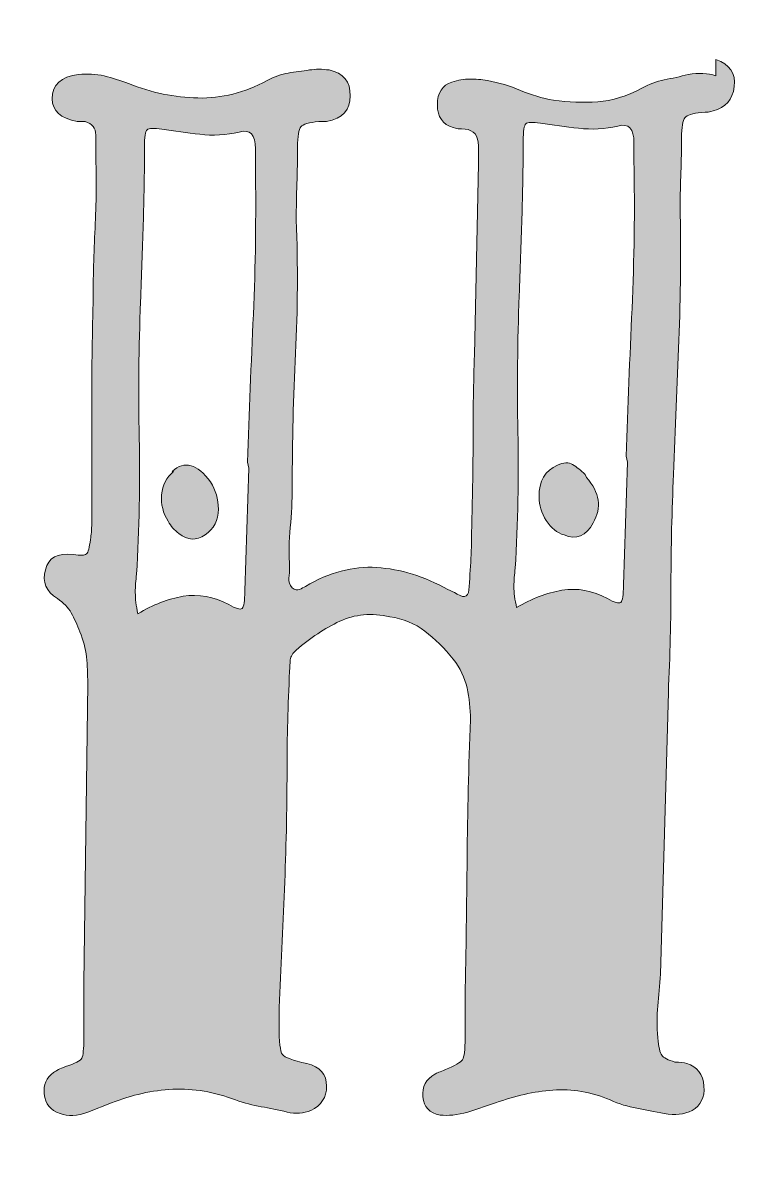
# Model space of a CAD drawing. Header units: inches. Extents: x 72 to 1013, y -1001 to -81.
# Drawn here: x 502.8 to 591.2, y -817.9 to -677.4 of the extents above; entities that cross this region are included whole.
import ezdxf

# ---------------------------------------------------------------- set-up
doc = ezdxf.new("R2010")
doc.units = ezdxf.units.IN
doc.header["$MEASUREMENT"] = 0
doc.layers.add('Layer 1', color=7, linetype='Continuous')

# ---------------------------------------------------------------- blocks, each defined once
blk = doc.blocks.new('block 2')
at = {"layer": 'Layer 1', "true_color": 0x71020c}
h = blk.add_hatch(color=16, dxfattribs=at)
h.dxf.hatch_style = 2
edge = h.paths.add_edge_path()
edge.add_spline(control_points=[(939.59, -514.71), (919.39, -526.72), (894.81, -543.65), (868.6, -563.85), (877.34, -525.63), (883.89, -492.86), (887.71, -473.21), (890.44, -460.65), (892.63, -448.09), (896.45, -435.53), (904.09, -398.94), (841.84, -398.94), (835.84, -439.9), (835.84, -443.17), (835.29, -447), (834.2, -451.36), (833.11, -460.1), (829.28, -483.58), (823.82, -514.71), (823.82, -515.25), (822.73, -516.35), (822.73, -516.89), (822.73, -516.89), (818.91, -527.27), (818.91, -527.27), (811.81, -545.29), (780.68, -633.2), (756.65, -630.47), (727.71, -627.74), (777.95, -484.13), (791.6, -438.26), (801.98, -402.22), (744.64, -397.3), (735.9, -438.26), (731.84, -456.9), (724.67, -487.09), (719.34, -518.89), (719.34, -518.89), (716.25, -527.27), (716.25, -527.27), (709.16, -545.29), (678.03, -633.2), (654, -630.47), (629.98, -628.29), (671.48, -490.13), (680.76, -450.82), (680.76, -450.82), (687.86, -441.53), (687.86, -441.53), (698.23, -428.43), (708.07, -414.23), (709.7, -412.59), (739.73, -375.46), (765.4, -331.23), (781.78, -293.55), (810.18, -229.11), (799.8, -197.99), (775.78, -196.35), (710.8, -193.62), (658.37, -324.13), (630.52, -443.17), (626.59, -460.85), (620.45, -489.04), (615.99, -518.98), (607.77, -530.8), (594.31, -540.99), (580.29, -546.92), (572.1, -550.2), (564.45, -551.84), (557.35, -552.39), (565.54, -529.45), (576.47, -487.95), (567.73, -466.11), (563.36, -457.37), (557.35, -453), (550.8, -453), (549.71, -453), (549.16, -453.55), (548.07, -453.55), (537.7, -454.64), (528.96, -461.19), (523.5, -471.02), (517.49, -479.21), (514.21, -490.68), (512.58, -502.15), (512.03, -503.79), (512.58, -505.97), (512.03, -507.61), (510.94, -530), (515.85, -544.74), (525.14, -554.02), (529.5, -557.85), (534.97, -561.12), (540.43, -562.76), (527.87, -594.98), (510.39, -621.19), (494.01, -624.47), (456.33, -632.11), (469.98, -513.62), (498.92, -460.65), (507.66, -445.36), (519.13, -434.98), (531.14, -435.53), (534.97, -436.07), (540.43, -438.26), (544.79, -442.63), (550.8, -448.63), (561.72, -436.62), (554.63, -430.61), (533.33, -413.14), (491.28, -425.15), (468.35, -444.81), (447.87, -462.48), (433.74, -488.45), (426.27, -515.8), (426.09, -516.15), (425.91, -516.5), (425.76, -516.89), (425.76, -516.89), (421.93, -527.27), (421.93, -527.27), (414.83, -545.29), (383.71, -633.2), (359.68, -630.47), (314.36, -626.11), (433.95, -428.98), (354.22, -422.97), (320.91, -420.24), (294.7, -453), (279.95, -480.3), (270.67, -497.23), (261.93, -516.35), (254.84, -536), (260.84, -509.25), (267.4, -480.3), (275.04, -450.82), (275.04, -450.82), (282.14, -441.53), (282.14, -441.53), (291.97, -428.43), (302.35, -414.23), (303.98, -412.59), (333.47, -375.46), (359.68, -331.23), (376.06, -293.55), (403.91, -229.11), (393.54, -197.99), (370.06, -196.35), (263.57, -191.43), (192.04, -541.46), (204.05, -617.92), (210.6, -662.15), (225.35, -662.15), (241.18, -613), (252.11, -576.96), (269.58, -519.62), (291.97, -479.76), (296.88, -471.57), (314.9, -444.81), (324.73, -447), (350.4, -451.91), (273.95, -649.59), (349.85, -649.59), (378.69, -649.59), (402.44, -604.79), (420.03, -562.28), (420.31, -608.78), (441.31, -647.66), (484.73, -642.49), (509.85, -639.76), (536.06, -605.35), (552.44, -564.4), (562.27, -564.4), (573.19, -562.21), (583.02, -557.85), (594.09, -553.2), (604.67, -546.43), (613.43, -538.18), (606.87, -594.08), (608.91, -649.59), (644.17, -649.59), (672.58, -649.59), (696.04, -606.15), (713.55, -564.23), (709.94, -610.33), (715.62, -649.59), (746.83, -649.59), (774.13, -649.59), (797.61, -608.63), (814.54, -568.22), (811.81, -583.51), (808.53, -599.9), (805.26, -616.27), (794.34, -626.11), (783.41, -636.48), (772.49, -647.4), (728.81, -690.54), (692.22, -736.96), (676.93, -778.46), (675.84, -780.1), (675.29, -781.73), (674.75, -783.37), (664.92, -810.68), (663.28, -832.52), (666.55, -848.36), (670.92, -868.56), (683.48, -880.57), (704.78, -879.48), (737, -877.3), (765.39, -844.53), (790.51, -797.57), (822.18, -736.41), (847.3, -651.22), (864.78, -580.78), (894.26, -557.3), (922.66, -537.64), (945.05, -523.99), (951.6, -520.17), (948.32, -509.79), (939.59, -514.71)], knot_values=[0, 0, 0, 0, 1, 1, 1, 2, 2, 2, 3, 3, 3, 4, 4, 4, 5, 5, 5, 6, 6, 6, 7, 7, 7, 8, 8, 8, 9, 9, 9, 10, 10, 10, 11, 11, 11, 12, 12, 12, 13, 13, 13, 14, 14, 14, 15, 15, 15, 16, 16, 16, 17, 17, 17, 18, 18, 18, 19, 19, 19, 20, 20, 20, 21, 21, 21, 22, 22, 22, 23, 23, 23, 24, 24, 24, 25, 25, 25, 26, 26, 26, 27, 27, 27, 28, 28, 28, 29, 29, 29, 30, 30, 30, 31, 31, 31, 32, 32, 32, 33, 33, 33, 34, 34, 34, 35, 35, 35, 36, 36, 36, 37, 37, 37, 38, 38, 38, 39, 39, 39, 40, 40, 40, 41, 41, 41, 42, 42, 42, 43, 43, 43, 44, 44, 44, 45, 45, 45, 46, 46, 46, 47, 47, 47, 48, 48, 48, 49, 49, 49, 50, 50, 50, 51, 51, 51, 52, 52, 52, 53, 53, 53, 54, 54, 54, 55, 55, 55, 56, 56, 56, 57, 57, 57, 58, 58, 58, 59, 59, 59, 60, 60, 60, 61, 61, 61, 62, 62, 62, 63, 63, 63, 64, 64, 64, 65, 65, 65, 66, 66, 66, 67, 67, 67, 68, 68, 68, 69, 69, 69, 70, 70, 70, 71, 71, 71, 72, 72, 72, 73, 73, 73, 73], degree=3, periodic=1)
edge = h.paths.add_edge_path()
edge.add_spline(control_points=[(691.14, -410.41), (691.14, -410.41), (694.41, -397.3), (694.41, -397.3), (699.87, -373.82), (738.1, -206.18), (776.87, -214.92), (788.34, -217.65), (792.16, -242.22), (770.86, -290.82), (754.48, -327.41), (729.91, -370), (700.96, -406.04), (700.96, -406.04), (687.31, -423.51), (687.31, -423.51), (688.4, -419.14), (689.5, -414.78), (691.14, -410.41)], knot_values=[0, 0, 0, 0, 1, 1, 1, 2, 2, 2, 3, 3, 3, 4, 4, 4, 5, 5, 5, 6, 6, 6, 6], degree=3, periodic=1)
edge = h.paths.add_edge_path()
edge.add_spline(control_points=[(284.87, -410.41), (284.87, -410.41), (288.15, -397.3), (288.15, -397.3), (294.15, -373.82), (332.38, -206.18), (370.6, -214.92), (382.62, -217.65), (386.44, -242.22), (365.14, -290.82), (348.76, -327.41), (323.64, -370), (294.7, -406.04), (293.61, -407.68), (288.15, -414.78), (281.59, -423.51), (282.68, -419.14), (283.78, -414.78), (284.87, -410.41)], knot_values=[0, 0, 0, 0, 1, 1, 1, 2, 2, 2, 3, 3, 3, 4, 4, 4, 5, 5, 5, 6, 6, 6, 6], degree=3, periodic=1)
edge = h.paths.add_edge_path()
edge.add_spline(control_points=[(544.79, -550.75), (541.52, -549.66), (537.15, -547.47), (534.42, -544.74), (527.32, -537.64), (522.95, -525.63), (524.59, -506.52), (524.59, -504.88), (524.59, -503.24), (524.59, -501.6), (526.23, -491.77), (528.96, -482.49), (533.33, -475.94), (536.6, -469.93), (542.06, -466.11), (547.52, -465.56), (547.52, -465.56), (548.62, -465.02), (548.62, -465.02), (551.35, -465.56), (553.53, -467.2), (556.26, -472.11), (563.36, -490.13), (551.35, -532.18), (544.79, -550.75)], knot_values=[0, 0, 0, 0, 1, 1, 1, 2, 2, 2, 3, 3, 3, 4, 4, 4, 5, 5, 5, 6, 6, 6, 7, 7, 7, 8, 8, 8, 8], degree=3, periodic=1)
edge = h.paths.add_edge_path()
edge.add_spline(control_points=[(758.29, -791.56), (718.43, -894.77), (655.09, -874.02), (686.76, -785.01), (686.76, -783.92), (687.85, -782.28), (687.85, -780.64), (702.05, -741.33), (738.09, -696.55), (780.68, -655.05), (787.24, -647.95), (794.34, -641.4), (801.43, -634.84), (789.42, -690), (775.22, -747.88), (758.29, -791.56)], knot_values=[0, 0, 0, 0, 1, 1, 1, 2, 2, 2, 3, 3, 3, 4, 4, 4, 5, 5, 5, 5], degree=3, periodic=1)
h = blk.add_hatch(color=16, dxfattribs=at)
h.dxf.hatch_style = 2
edge = h.paths.add_edge_path()
edge.add_spline(control_points=[(510.21, -801.1), (510.21, -802.46), (510.13, -803.29), (509.97, -803.59), (509.81, -803.9), (509.14, -804.24), (507.96, -804.61), (507.31, -804.86), (506.83, -805.1), (506.51, -805.35), (505.65, -805.96), (505.28, -806.82), (505.38, -807.93), (505.49, -809.16), (506.13, -809.96), (507.31, -810.33), (508.28, -810.7), (509.41, -810.64), (510.69, -810.15), (510.69, -810.15), (513.59, -809.04), (513.59, -809.04), (516.05, -808.05), (518.55, -807.5), (521.07, -807.38), (523.59, -807.26), (526.14, -807.69), (528.71, -808.67), (529.79, -809.04), (530.83, -809.32), (531.85, -809.5), (532.87, -809.68), (533.91, -809.9), (534.99, -810.15), (536.06, -810.39), (537.02, -810.33), (537.89, -809.96), (539.17, -809.35), (539.82, -808.36), (539.82, -807.01), (539.82, -805.53), (539.01, -804.61), (537.4, -804.24), (535.68, -803.87), (534.69, -803.5), (534.43, -803.13), (534.16, -802.76), (534.02, -801.6), (534.02, -799.63), (534.02, -799.63), (534.02, -797.41), (534.02, -797.41), (534.24, -792.61), (534.45, -787.81), (534.67, -783.01), (534.88, -778.21), (534.99, -773.42), (534.99, -768.62), (534.99, -766.53), (535.01, -764.49), (535.07, -762.52), (535.12, -760.56), (535.2, -758.53), (535.31, -756.43), (535.31, -755.94), (535.34, -755.48), (535.39, -755.05), (535.44, -754.62), (535.68, -754.22), (536.12, -753.85), (537.83, -752.37), (539.6, -751.2), (541.42, -750.34), (543.25, -749.48), (545.29, -749.3), (547.54, -749.79), (549.15, -750.04), (550.57, -750.62), (551.8, -751.54), (553.03, -752.47), (554.19, -753.61), (555.26, -754.96), (556.12, -756.07), (556.68, -757.24), (556.95, -758.46), (557.22, -759.7), (557.35, -760.99), (557.35, -762.34), (557.14, -768), (557, -773.63), (556.95, -779.23), (556.9, -784.83), (556.81, -790.46), (556.71, -796.12), (556.71, -796.12), (556.71, -801.1), (556.71, -801.1), (556.71, -802.58), (556.6, -803.47), (556.39, -803.78), (556.17, -804.09), (555.48, -804.49), (554.3, -804.98), (553.65, -805.23), (553.22, -805.41), (553.01, -805.53), (551.93, -806.15), (551.45, -807.07), (551.56, -808.3), (551.67, -809.53), (552.37, -810.27), (553.65, -810.51), (554.62, -810.64), (555.75, -810.51), (557.03, -810.15), (557.03, -810.15), (560.41, -809.04), (560.41, -809.04), (562.77, -808.18), (565.1, -807.65), (567.41, -807.47), (569.72, -807.28), (572.05, -807.69), (574.41, -808.67), (575.48, -809.16), (576.55, -809.5), (577.63, -809.68), (578.7, -809.87), (579.82, -810.08), (581, -810.33), (582.29, -810.58), (583.42, -810.46), (584.38, -809.96), (585.45, -809.35), (585.94, -808.36), (585.83, -807.01), (585.72, -805.53), (585.03, -804.61), (583.74, -804.24), (583.42, -804.12), (582.93, -804.06), (582.29, -804.06), (581.43, -803.81), (580.9, -803.53), (580.68, -803.23), (580.47, -802.92), (580.31, -802.21), (580.2, -801.1), (580.09, -799.75), (580.09, -798.46), (580.2, -797.22), (580.31, -796), (580.41, -794.7), (580.52, -793.35), (580.52, -793.35), (581.49, -759.02), (581.49, -759.02), (581.7, -754.59), (581.81, -750.16), (581.81, -745.73), (581.81, -741.3), (581.92, -736.87), (582.13, -732.44), (582.34, -726.9), (582.56, -721.46), (582.77, -716.1), (582.99, -710.75), (583.04, -705.31), (582.93, -699.77), (582.93, -698.42), (582.96, -697.03), (583.02, -695.62), (583.07, -694.2), (583.1, -692.82), (583.1, -691.46), (583.1, -690.11), (583.23, -689.28), (583.5, -688.97), (583.76, -688.66), (584.44, -688.45), (585.51, -688.32), (586.15, -688.32), (586.64, -688.27), (586.96, -688.14), (588.46, -687.77), (589.32, -686.79), (589.53, -685.19), (589.75, -683.59), (588.99, -682.48), (587.28, -681.87), (587.28, -681.87), (587.28, -683.89), (587.28, -683.89), (586.31, -683.53), (585.19, -683.47), (583.9, -683.71), (582.93, -683.96), (581.97, -684.17), (581, -684.36), (580.04, -684.54), (579.13, -684.88), (578.27, -685.37), (576.44, -686.36), (574.65, -686.91), (572.88, -687.03), (571.11, -687.16), (569.31, -687.1), (567.49, -686.85), (566.09, -686.6), (564.75, -686.2), (563.47, -685.65), (562.18, -685.1), (560.84, -684.7), (559.45, -684.45), (558.69, -684.33), (557.97, -684.26), (557.27, -684.26), (556.57, -684.26), (555.85, -684.39), (555.1, -684.63), (553.92, -685), (553.33, -685.93), (553.33, -687.4), (553.33, -688.88), (553.97, -689.8), (555.26, -690.17), (555.58, -690.29), (556.07, -690.36), (556.71, -690.36), (557.78, -690.48), (558.32, -691.16), (558.32, -692.39), (558.32, -692.39), (558.32, -694.6), (558.32, -694.6), (558.32, -694.6), (557.84, -717.86), (557.84, -717.86), (557.73, -721.3), (557.68, -724.72), (557.68, -728.1), (557.68, -731.49), (557.62, -734.9), (557.51, -738.35), (557.51, -739.7), (557.49, -740.99), (557.43, -742.22), (557.38, -743.45), (557.3, -744.75), (557.19, -746.1), (557.19, -747.33), (556.71, -747.64), (555.75, -747.02), (555.31, -746.78), (554.94, -746.59), (554.62, -746.47), (551.72, -744.87), (548.82, -743.97), (545.93, -743.79), (543.03, -743.61), (540.14, -744.37), (537.24, -746.1), (537.02, -746.22), (536.78, -746.34), (536.52, -746.47), (536.25, -746.59), (535.95, -746.53), (535.63, -746.28), (535.31, -745.91), (535.18, -745.51), (535.23, -745.08), (535.28, -744.65), (535.31, -744.25), (535.31, -743.88), (535.2, -742.16), (535.23, -740.5), (535.39, -738.9), (535.55, -737.3), (535.63, -735.64), (535.63, -733.92), (535.63, -728.38), (535.77, -722.97), (536.03, -717.67), (536.3, -712.38), (536.33, -706.97), (536.12, -701.43), (536.12, -699.95), (536.14, -698.48), (536.19, -697), (536.25, -695.52), (536.28, -694.05), (536.28, -692.57), (536.28, -691.22), (536.41, -690.39), (536.68, -690.08), (536.95, -689.77), (537.67, -689.56), (538.85, -689.43), (538.85, -689.43), (539.82, -689.43), (539.82, -689.43), (541.75, -689.06), (542.71, -688.02), (542.71, -686.3), (542.71, -684.57), (541.85, -683.53), (540.14, -683.16), (539.28, -683.04), (538.47, -683.04), (537.73, -683.16), (536.86, -683.28), (536.01, -683.4), (535.15, -683.53), (534.29, -683.65), (533.43, -683.96), (532.57, -684.45), (529.79, -685.93), (526.97, -686.64), (524.13, -686.57), (521.28, -686.51), (518.47, -685.93), (515.68, -684.82), (514.72, -684.45), (513.72, -684.14), (512.71, -683.89), (511.68, -683.65), (510.64, -683.59), (509.57, -683.71), (507.42, -683.96), (506.35, -684.94), (506.35, -686.66), (506.35, -688.14), (507.37, -689.06), (509.41, -689.43), (509.41, -689.43), (510.37, -689.43), (510.37, -689.43), (511.23, -689.68), (511.66, -690.24), (511.66, -691.09), (511.66, -691.09), (511.66, -693.31), (511.66, -693.31), (511.76, -696.39), (511.74, -699.43), (511.58, -702.45), (511.42, -705.46), (511.34, -708.51), (511.34, -711.58), (511.23, -715.89), (511.17, -720.13), (511.17, -724.32), (511.17, -728.5), (511.17, -732.75), (511.17, -737.05), (511.17, -737.67), (511.17, -738.23), (511.17, -738.71), (511.17, -739.21), (511.12, -739.76), (511.01, -740.38), (510.91, -741.36), (510.75, -741.95), (510.53, -742.13), (510.32, -742.31), (509.78, -742.35), (508.92, -742.22), (506.99, -741.98), (505.87, -742.59), (505.54, -744.07), (505.12, -745.54), (505.6, -746.72), (506.99, -747.57), (507.74, -748.07), (508.3, -748.65), (508.68, -749.33), (509.06, -750.01), (509.41, -750.77), (509.73, -751.64), (510.16, -752.62), (510.42, -753.64), (510.53, -754.68), (510.64, -755.73), (510.69, -756.8), (510.69, -757.91), (510.69, -757.91), (510.21, -794.46), (510.21, -794.46), (510.21, -794.46), (510.21, -801.1), (510.21, -801.1)], knot_values=[0, 0, 0, 0, 1, 1, 1, 2, 2, 2, 3, 3, 3, 4, 4, 4, 5, 5, 5, 6, 6, 6, 7, 7, 7, 8, 8, 8, 9, 9, 9, 10, 10, 10, 11, 11, 11, 12, 12, 12, 13, 13, 13, 14, 14, 14, 15, 15, 15, 16, 16, 16, 17, 17, 17, 18, 18, 18, 19, 19, 19, 20, 20, 20, 21, 21, 21, 22, 22, 22, 23, 23, 23, 24, 24, 24, 25, 25, 25, 26, 26, 26, 27, 27, 27, 28, 28, 28, 29, 29, 29, 30, 30, 30, 31, 31, 31, 32, 32, 32, 33, 33, 33, 34, 34, 34, 35, 35, 35, 36, 36, 36, 37, 37, 37, 38, 38, 38, 39, 39, 39, 40, 40, 40, 41, 41, 41, 42, 42, 42, 43, 43, 43, 44, 44, 44, 45, 45, 45, 46, 46, 46, 47, 47, 47, 48, 48, 48, 49, 49, 49, 50, 50, 50, 51, 51, 51, 52, 52, 52, 53, 53, 53, 54, 54, 54, 55, 55, 55, 56, 56, 56, 57, 57, 57, 58, 58, 58, 59, 59, 59, 60, 60, 60, 61, 61, 61, 62, 62, 62, 63, 63, 63, 64, 64, 64, 65, 65, 65, 66, 66, 66, 67, 67, 67, 68, 68, 68, 69, 69, 69, 70, 70, 70, 71, 71, 71, 72, 72, 72, 73, 73, 73, 74, 74, 74, 75, 75, 75, 76, 76, 76, 77, 77, 77, 78, 78, 78, 79, 79, 79, 80, 80, 80, 81, 81, 81, 82, 82, 82, 83, 83, 83, 84, 84, 84, 85, 85, 85, 86, 86, 86, 87, 87, 87, 88, 88, 88, 89, 89, 89, 90, 90, 90, 91, 91, 91, 92, 92, 92, 93, 93, 93, 94, 94, 94, 95, 95, 95, 96, 96, 96, 97, 97, 97, 98, 98, 98, 99, 99, 99, 100, 100, 100, 101, 101, 101, 102, 102, 102, 103, 103, 103, 104, 104, 104, 105, 105, 105, 106, 106, 106, 107, 107, 107, 108, 108, 108, 109, 109, 109, 110, 110, 110, 111, 111, 111, 112, 112, 112, 113, 113, 113, 114, 114, 114, 115, 115, 115, 116, 116, 116, 117, 117, 117, 118, 118, 118, 119, 119, 119, 120, 120, 120, 121, 121, 121, 122, 122, 122, 123, 123, 123, 124, 124, 124, 125, 125, 125, 126, 126, 126, 127, 127, 127, 128, 128, 128, 129, 129, 129, 130, 130, 130, 130], degree=3, periodic=1)
edge = h.paths.add_edge_path()
edge.add_spline(control_points=[(562.82, -743.88), (563.14, -738.35), (563.25, -732.81), (563.14, -727.27), (563.04, -721.73), (563.09, -716.2), (563.31, -710.66), (563.41, -707.46), (563.52, -704.32), (563.63, -701.24), (563.73, -698.17), (563.79, -695.03), (563.79, -691.83), (563.79, -690.6), (563.9, -689.89), (564.11, -689.71), (564.33, -689.53), (564.93, -689.5), (565.9, -689.62), (567.42, -689.87), (568.97, -690.08), (570.55, -690.26), (572.12, -690.45), (573.72, -690.36), (575.35, -689.99), (576.65, -689.62), (577.3, -690.29), (577.3, -692.02), (577.3, -692.02), (577.3, -694.23), (577.3, -694.23), (577.41, -700.26), (577.33, -706.26), (577.06, -712.23), (576.79, -718.2), (576.55, -724.2), (576.34, -730.22), (576.34, -730.22), (576.5, -730.96), (576.5, -730.96), (576.5, -730.96), (576.02, -745.91), (576.02, -745.91), (576.02, -747.14), (575.91, -747.85), (575.69, -748.04), (575.47, -748.22), (574.93, -748.07), (574.06, -747.57), (572.21, -746.59), (570.37, -746.25), (568.52, -746.56), (566.68, -746.87), (564.83, -747.57), (562.99, -748.68), (562.77, -747.7), (562.66, -746.84), (562.66, -746.1), (562.66, -745.36), (562.72, -744.62), (562.82, -743.88)], knot_values=[0, 0, 0, 0, 1, 1, 1, 2, 2, 2, 3, 3, 3, 4, 4, 4, 5, 5, 5, 6, 6, 6, 7, 7, 7, 8, 8, 8, 9, 9, 9, 10, 10, 10, 11, 11, 11, 12, 12, 12, 13, 13, 13, 14, 14, 14, 15, 15, 15, 16, 16, 16, 17, 17, 17, 18, 18, 18, 19, 19, 19, 20, 20, 20, 20], degree=3, periodic=1)
edge = h.paths.add_edge_path()
edge.add_spline(control_points=[(516.65, -744.62), (516.97, -739.08), (517.07, -733.55), (516.97, -728.01), (516.86, -722.47), (516.91, -716.93), (517.13, -711.4), (517.23, -708.2), (517.34, -705.06), (517.45, -701.99), (517.56, -698.91), (517.61, -695.77), (517.61, -692.57), (517.61, -691.34), (517.72, -690.63), (517.93, -690.45), (518.15, -690.26), (518.75, -690.24), (519.73, -690.36), (521.25, -690.6), (522.79, -690.82), (524.37, -691), (525.94, -691.19), (527.55, -691.09), (529.17, -690.72), (530.48, -690.36), (531.13, -691.03), (531.13, -692.75), (531.13, -692.75), (531.13, -694.97), (531.13, -694.97), (531.23, -701), (531.15, -707), (530.89, -712.97), (530.62, -718.94), (530.37, -724.94), (530.16, -730.96), (530.16, -730.96), (530.32, -731.7), (530.32, -731.7), (530.32, -731.7), (529.84, -746.65), (529.84, -746.65), (529.84, -747.88), (529.73, -748.59), (529.51, -748.77), (529.3, -748.96), (528.75, -748.8), (527.89, -748.31), (526.04, -747.33), (524.19, -746.99), (522.34, -747.3), (520.5, -747.61), (518.66, -748.31), (516.81, -749.42), (516.59, -748.44), (516.49, -747.57), (516.49, -746.84), (516.49, -746.1), (516.54, -745.36), (516.65, -744.62)], knot_values=[0, 0, 0, 0, 1, 1, 1, 2, 2, 2, 3, 3, 3, 4, 4, 4, 5, 5, 5, 6, 6, 6, 7, 7, 7, 8, 8, 8, 9, 9, 9, 10, 10, 10, 11, 11, 11, 12, 12, 12, 13, 13, 13, 14, 14, 14, 15, 15, 15, 16, 16, 16, 17, 17, 17, 18, 18, 18, 19, 19, 19, 20, 20, 20, 20], degree=3, periodic=1)
h = blk.add_hatch(color=16, dxfattribs=at)
h.dxf.hatch_style = 2
edge = h.paths.add_edge_path()
edge.add_spline(control_points=[(521.8, -739.64), (522.87, -740.5), (523.94, -740.56), (525.01, -739.82), (526.08, -739.08), (526.62, -738.04), (526.62, -736.68), (526.62, -735.46), (526.3, -734.35), (525.66, -733.36), (524.05, -731.15), (522.49, -730.72), (520.99, -732.07), (520.99, -732.07), (521.15, -732.07), (521.15, -732.07), (520.29, -732.81), (519.81, -733.76), (519.7, -734.93), (519.6, -736.1), (519.87, -737.18), (520.51, -738.16), (520.83, -738.78), (521.26, -739.27), (521.8, -739.64)], knot_values=[0, 0, 0, 0, 1, 1, 1, 2, 2, 2, 3, 3, 3, 4, 4, 4, 5, 5, 5, 6, 6, 6, 7, 7, 7, 8, 8, 8, 8], degree=3, periodic=1)
h = blk.add_hatch(color=16, dxfattribs=at)
h.dxf.hatch_style = 2
edge = h.paths.add_edge_path()
edge.add_spline(control_points=[(568.78, -739.82), (570.28, -740.44), (571.46, -739.94), (572.32, -738.35), (573.39, -736.5), (573.12, -734.65), (571.51, -732.81), (571.51, -732.81), (571.35, -732.44), (571.35, -732.44), (570.81, -731.95), (570.31, -731.55), (569.82, -731.24), (569.34, -730.93), (568.72, -730.96), (567.97, -731.33), (566.47, -731.95), (565.72, -733.24), (565.72, -735.21), (565.72, -736.19), (566.01, -737.14), (566.61, -738.07), (567.19, -738.99), (567.92, -739.58), (568.78, -739.82)], knot_values=[0, 0, 0, 0, 1, 1, 1, 2, 2, 2, 3, 3, 3, 4, 4, 4, 5, 5, 5, 6, 6, 6, 7, 7, 7, 8, 8, 8, 8], degree=3, periodic=1)
at = {"layer": 'Layer 1', "lineweight": 0}
for points, knots in [([(939.59, -514.71), (919.39, -526.72), (894.81, -543.65), (868.6, -563.85), (877.34, -525.63), (883.89, -492.86), (887.71, -473.21), (890.44, -460.65), (892.63, -448.09), (896.45, -435.53), (904.09, -398.94), (841.84, -398.94), (835.84, -439.9), (835.84, -443.17), (835.29, -447), (834.2, -451.36), (833.11, -460.1), (829.28, -483.58), (823.82, -514.71), (823.82, -515.25), (822.73, -516.35), (822.73, -516.89), (822.73, -516.89), (818.91, -527.27), (818.91, -527.27), (811.81, -545.29), (780.68, -633.2), (756.65, -630.47), (727.71, -627.74), (777.95, -484.13), (791.6, -438.26), (801.98, -402.22), (744.64, -397.3), (735.9, -438.26), (731.84, -456.9), (724.67, -487.09), (719.34, -518.89), (719.34, -518.89), (716.25, -527.27), (716.25, -527.27), (709.16, -545.29), (678.03, -633.2), (654, -630.47), (629.98, -628.29), (671.48, -490.13), (680.76, -450.82), (680.76, -450.82), (687.86, -441.53), (687.86, -441.53), (698.23, -428.43), (708.07, -414.23), (709.7, -412.59), (739.73, -375.46), (765.4, -331.23), (781.78, -293.55), (810.18, -229.11), (799.8, -197.99), (775.78, -196.35), (710.8, -193.62), (658.37, -324.13), (630.52, -443.17), (626.59, -460.85), (620.45, -489.04), (615.99, -518.98), (607.77, -530.8), (594.31, -540.99), (580.29, -546.92), (572.1, -550.2), (564.45, -551.84), (557.35, -552.39), (565.54, -529.45), (576.47, -487.95), (567.73, -466.11), (563.36, -457.37), (557.35, -453), (550.8, -453), (549.71, -453), (549.16, -453.55), (548.07, -453.55), (537.7, -454.64), (528.96, -461.19), (523.5, -471.02), (517.49, -479.21), (514.21, -490.68), (512.58, -502.15), (512.03, -503.79), (512.58, -505.97), (512.03, -507.61), (510.94, -530), (515.85, -544.74), (525.14, -554.02), (529.5, -557.85), (534.97, -561.12), (540.43, -562.76), (527.87, -594.98), (510.39, -621.19), (494.01, -624.47), (456.33, -632.11), (469.98, -513.62), (498.92, -460.65), (507.66, -445.36), (519.13, -434.98), (531.14, -435.53), (534.97, -436.07), (540.43, -438.26), (544.79, -442.63), (550.8, -448.63), (561.72, -436.62), (554.63, -430.61), (533.33, -413.14), (491.28, -425.15), (468.35, -444.81), (447.87, -462.48), (433.74, -488.45), (426.27, -515.8), (426.09, -516.15), (425.91, -516.5), (425.76, -516.89), (425.76, -516.89), (421.93, -527.27), (421.93, -527.27), (414.83, -545.29), (383.71, -633.2), (359.68, -630.47), (314.36, -626.11), (433.95, -428.98), (354.22, -422.97), (320.91, -420.24), (294.7, -453), (279.95, -480.3), (270.67, -497.23), (261.93, -516.35), (254.84, -536), (260.84, -509.25), (267.4, -480.3), (275.04, -450.82), (275.04, -450.82), (282.14, -441.53), (282.14, -441.53), (291.97, -428.43), (302.35, -414.23), (303.98, -412.59), (333.47, -375.46), (359.68, -331.23), (376.06, -293.55), (403.91, -229.11), (393.54, -197.99), (370.06, -196.35), (263.57, -191.43), (192.04, -541.46), (204.05, -617.92), (210.6, -662.15), (225.35, -662.15), (241.18, -613), (252.11, -576.96), (269.58, -519.62), (291.97, -479.76), (296.88, -471.57), (314.9, -444.81), (324.73, -447), (350.4, -451.91), (273.95, -649.59), (349.85, -649.59), (378.69, -649.59), (402.44, -604.79), (420.03, -562.28), (420.31, -608.78), (441.31, -647.66), (484.73, -642.49), (509.85, -639.76), (536.06, -605.35), (552.44, -564.4), (562.27, -564.4), (573.19, -562.21), (583.02, -557.85), (594.09, -553.2), (604.67, -546.43), (613.43, -538.18), (606.87, -594.08), (608.91, -649.59), (644.17, -649.59), (672.58, -649.59), (696.04, -606.15), (713.55, -564.23), (709.94, -610.33), (715.62, -649.59), (746.83, -649.59), (774.13, -649.59), (797.61, -608.63), (814.54, -568.22), (811.81, -583.51), (808.53, -599.9), (805.26, -616.27), (794.34, -626.11), (783.41, -636.48), (772.49, -647.4), (728.81, -690.54), (692.22, -736.96), (676.93, -778.46), (675.84, -780.1), (675.29, -781.73), (674.75, -783.37), (664.92, -810.68), (663.28, -832.52), (666.55, -848.36), (670.92, -868.56), (683.48, -880.57), (704.78, -879.48), (737, -877.3), (765.39, -844.53), (790.51, -797.57), (822.18, -736.41), (847.3, -651.22), (864.78, -580.78), (894.26, -557.3), (922.66, -537.64), (945.05, -523.99), (951.6, -520.17), (948.32, -509.79), (939.59, -514.71)], [0, 0, 0, 0, 1, 1, 1, 2, 2, 2, 3, 3, 3, 4, 4, 4, 5, 5, 5, 6, 6, 6, 7, 7, 7, 8, 8, 8, 9, 9, 9, 10, 10, 10, 11, 11, 11, 12, 12, 12, 13, 13, 13, 14, 14, 14, 15, 15, 15, 16, 16, 16, 17, 17, 17, 18, 18, 18, 19, 19, 19, 20, 20, 20, 21, 21, 21, 22, 22, 22, 23, 23, 23, 24, 24, 24, 25, 25, 25, 26, 26, 26, 27, 27, 27, 28, 28, 28, 29, 29, 29, 30, 30, 30, 31, 31, 31, 32, 32, 32, 33, 33, 33, 34, 34, 34, 35, 35, 35, 36, 36, 36, 37, 37, 37, 38, 38, 38, 39, 39, 39, 40, 40, 40, 41, 41, 41, 42, 42, 42, 43, 43, 43, 44, 44, 44, 45, 45, 45, 46, 46, 46, 47, 47, 47, 48, 48, 48, 49, 49, 49, 50, 50, 50, 51, 51, 51, 52, 52, 52, 53, 53, 53, 54, 54, 54, 55, 55, 55, 56, 56, 56, 57, 57, 57, 58, 58, 58, 59, 59, 59, 60, 60, 60, 61, 61, 61, 62, 62, 62, 63, 63, 63, 64, 64, 64, 65, 65, 65, 66, 66, 66, 67, 67, 67, 68, 68, 68, 69, 69, 69, 70, 70, 70, 71, 71, 71, 72, 72, 72, 73, 73, 73, 73]), ([(510.21, -801.1), (510.21, -802.46), (510.13, -803.29), (509.97, -803.59), (509.81, -803.9), (509.14, -804.24), (507.96, -804.61), (507.31, -804.86), (506.83, -805.1), (506.51, -805.35), (505.65, -805.96), (505.28, -806.82), (505.38, -807.93), (505.49, -809.16), (506.13, -809.96), (507.31, -810.33), (508.28, -810.7), (509.41, -810.64), (510.69, -810.15), (510.69, -810.15), (513.59, -809.04), (513.59, -809.04), (516.05, -808.05), (518.55, -807.5), (521.07, -807.38), (523.59, -807.26), (526.14, -807.69), (528.71, -808.67), (529.79, -809.04), (530.83, -809.32), (531.85, -809.5), (532.87, -809.68), (533.91, -809.9), (534.99, -810.15), (536.06, -810.39), (537.02, -810.33), (537.89, -809.96), (539.17, -809.35), (539.82, -808.36), (539.82, -807.01), (539.82, -805.53), (539.01, -804.61), (537.4, -804.24), (535.68, -803.87), (534.69, -803.5), (534.43, -803.13), (534.16, -802.76), (534.02, -801.6), (534.02, -799.63), (534.02, -799.63), (534.02, -797.41), (534.02, -797.41), (534.24, -792.61), (534.45, -787.81), (534.67, -783.01), (534.88, -778.21), (534.99, -773.42), (534.99, -768.62), (534.99, -766.53), (535.01, -764.49), (535.07, -762.52), (535.12, -760.56), (535.2, -758.53), (535.31, -756.43), (535.31, -755.94), (535.34, -755.48), (535.39, -755.05), (535.44, -754.62), (535.68, -754.22), (536.12, -753.85), (537.83, -752.37), (539.6, -751.2), (541.42, -750.34), (543.25, -749.48), (545.29, -749.3), (547.54, -749.79), (549.15, -750.04), (550.57, -750.62), (551.8, -751.54), (553.03, -752.47), (554.19, -753.61), (555.26, -754.96), (556.12, -756.07), (556.68, -757.24), (556.95, -758.46), (557.22, -759.7), (557.35, -760.99), (557.35, -762.34), (557.14, -768), (557, -773.63), (556.95, -779.23), (556.9, -784.83), (556.81, -790.46), (556.71, -796.12), (556.71, -796.12), (556.71, -801.1), (556.71, -801.1), (556.71, -802.58), (556.6, -803.47), (556.39, -803.78), (556.17, -804.09), (555.48, -804.49), (554.3, -804.98), (553.65, -805.23), (553.22, -805.41), (553.01, -805.53), (551.93, -806.15), (551.45, -807.07), (551.56, -808.3), (551.67, -809.53), (552.37, -810.27), (553.65, -810.51), (554.62, -810.64), (555.75, -810.51), (557.03, -810.15), (557.03, -810.15), (560.41, -809.04), (560.41, -809.04), (562.77, -808.18), (565.1, -807.65), (567.41, -807.47), (569.72, -807.28), (572.05, -807.69), (574.41, -808.67), (575.48, -809.16), (576.55, -809.5), (577.63, -809.68), (578.7, -809.87), (579.82, -810.08), (581, -810.33), (582.29, -810.58), (583.42, -810.46), (584.38, -809.96), (585.45, -809.35), (585.94, -808.36), (585.83, -807.01), (585.72, -805.53), (585.03, -804.61), (583.74, -804.24), (583.42, -804.12), (582.93, -804.06), (582.29, -804.06), (581.43, -803.81), (580.9, -803.53), (580.68, -803.23), (580.47, -802.92), (580.31, -802.21), (580.2, -801.1), (580.09, -799.75), (580.09, -798.46), (580.2, -797.22), (580.31, -796), (580.41, -794.7), (580.52, -793.35), (580.52, -793.35), (581.49, -759.02), (581.49, -759.02), (581.7, -754.59), (581.81, -750.16), (581.81, -745.73), (581.81, -741.3), (581.92, -736.87), (582.13, -732.44), (582.34, -726.9), (582.56, -721.46), (582.77, -716.1), (582.99, -710.75), (583.04, -705.31), (582.93, -699.77), (582.93, -698.42), (582.96, -697.03), (583.02, -695.62), (583.07, -694.2), (583.1, -692.82), (583.1, -691.46), (583.1, -690.11), (583.23, -689.28), (583.5, -688.97), (583.76, -688.66), (584.44, -688.45), (585.51, -688.32), (586.15, -688.32), (586.64, -688.27), (586.96, -688.14), (588.46, -687.77), (589.32, -686.79), (589.53, -685.19), (589.75, -683.59), (588.99, -682.48), (587.28, -681.87), (587.28, -681.87), (587.28, -683.89), (587.28, -683.89), (586.31, -683.53), (585.19, -683.47), (583.9, -683.71), (582.93, -683.96), (581.97, -684.17), (581, -684.36), (580.04, -684.54), (579.13, -684.88), (578.27, -685.37), (576.44, -686.36), (574.65, -686.91), (572.88, -687.03), (571.11, -687.16), (569.31, -687.1), (567.49, -686.85), (566.09, -686.6), (564.75, -686.2), (563.47, -685.65), (562.18, -685.1), (560.84, -684.7), (559.45, -684.45), (558.69, -684.33), (557.97, -684.26), (557.27, -684.26), (556.57, -684.26), (555.85, -684.39), (555.1, -684.63), (553.92, -685), (553.33, -685.93), (553.33, -687.4), (553.33, -688.88), (553.97, -689.8), (555.26, -690.17), (555.58, -690.29), (556.07, -690.36), (556.71, -690.36), (557.78, -690.48), (558.32, -691.16), (558.32, -692.39), (558.32, -692.39), (558.32, -694.6), (558.32, -694.6), (558.32, -694.6), (557.84, -717.86), (557.84, -717.86), (557.73, -721.3), (557.68, -724.72), (557.68, -728.1), (557.68, -731.49), (557.62, -734.9), (557.51, -738.35), (557.51, -739.7), (557.49, -740.99), (557.43, -742.22), (557.38, -743.45), (557.3, -744.75), (557.19, -746.1), (557.19, -747.33), (556.71, -747.64), (555.75, -747.02), (555.31, -746.78), (554.94, -746.59), (554.62, -746.47), (551.72, -744.87), (548.82, -743.97), (545.93, -743.79), (543.03, -743.61), (540.14, -744.37), (537.24, -746.1), (537.02, -746.22), (536.78, -746.34), (536.52, -746.47), (536.25, -746.59), (535.95, -746.53), (535.63, -746.28), (535.31, -745.91), (535.18, -745.51), (535.23, -745.08), (535.28, -744.65), (535.31, -744.25), (535.31, -743.88), (535.2, -742.16), (535.23, -740.5), (535.39, -738.9), (535.55, -737.3), (535.63, -735.64), (535.63, -733.92), (535.63, -728.38), (535.77, -722.97), (536.03, -717.67), (536.3, -712.38), (536.33, -706.97), (536.12, -701.43), (536.12, -699.95), (536.14, -698.48), (536.19, -697), (536.25, -695.52), (536.28, -694.05), (536.28, -692.57), (536.28, -691.22), (536.41, -690.39), (536.68, -690.08), (536.95, -689.77), (537.67, -689.56), (538.85, -689.43), (538.85, -689.43), (539.82, -689.43), (539.82, -689.43), (541.75, -689.06), (542.71, -688.02), (542.71, -686.3), (542.71, -684.57), (541.85, -683.53), (540.14, -683.16), (539.28, -683.04), (538.47, -683.04), (537.73, -683.16), (536.86, -683.28), (536.01, -683.4), (535.15, -683.53), (534.29, -683.65), (533.43, -683.96), (532.57, -684.45), (529.79, -685.93), (526.97, -686.64), (524.13, -686.57), (521.28, -686.51), (518.47, -685.93), (515.68, -684.82), (514.72, -684.45), (513.72, -684.14), (512.71, -683.89), (511.68, -683.65), (510.64, -683.59), (509.57, -683.71), (507.42, -683.96), (506.35, -684.94), (506.35, -686.66), (506.35, -688.14), (507.37, -689.06), (509.41, -689.43), (509.41, -689.43), (510.37, -689.43), (510.37, -689.43), (511.23, -689.68), (511.66, -690.24), (511.66, -691.09), (511.66, -691.09), (511.66, -693.31), (511.66, -693.31), (511.76, -696.39), (511.74, -699.43), (511.58, -702.45), (511.42, -705.46), (511.34, -708.51), (511.34, -711.58), (511.23, -715.89), (511.17, -720.13), (511.17, -724.32), (511.17, -728.5), (511.17, -732.75), (511.17, -737.05), (511.17, -737.67), (511.17, -738.23), (511.17, -738.71), (511.17, -739.21), (511.12, -739.76), (511.01, -740.38), (510.91, -741.36), (510.75, -741.95), (510.53, -742.13), (510.32, -742.31), (509.78, -742.35), (508.92, -742.22), (506.99, -741.98), (505.87, -742.59), (505.54, -744.07), (505.12, -745.54), (505.6, -746.72), (506.99, -747.57), (507.74, -748.07), (508.3, -748.65), (508.68, -749.33), (509.06, -750.01), (509.41, -750.77), (509.73, -751.64), (510.16, -752.62), (510.42, -753.64), (510.53, -754.68), (510.64, -755.73), (510.69, -756.8), (510.69, -757.91), (510.69, -757.91), (510.21, -794.46), (510.21, -794.46), (510.21, -794.46), (510.21, -801.1), (510.21, -801.1)], [0, 0, 0, 0, 1, 1, 1, 2, 2, 2, 3, 3, 3, 4, 4, 4, 5, 5, 5, 6, 6, 6, 7, 7, 7, 8, 8, 8, 9, 9, 9, 10, 10, 10, 11, 11, 11, 12, 12, 12, 13, 13, 13, 14, 14, 14, 15, 15, 15, 16, 16, 16, 17, 17, 17, 18, 18, 18, 19, 19, 19, 20, 20, 20, 21, 21, 21, 22, 22, 22, 23, 23, 23, 24, 24, 24, 25, 25, 25, 26, 26, 26, 27, 27, 27, 28, 28, 28, 29, 29, 29, 30, 30, 30, 31, 31, 31, 32, 32, 32, 33, 33, 33, 34, 34, 34, 35, 35, 35, 36, 36, 36, 37, 37, 37, 38, 38, 38, 39, 39, 39, 40, 40, 40, 41, 41, 41, 42, 42, 42, 43, 43, 43, 44, 44, 44, 45, 45, 45, 46, 46, 46, 47, 47, 47, 48, 48, 48, 49, 49, 49, 50, 50, 50, 51, 51, 51, 52, 52, 52, 53, 53, 53, 54, 54, 54, 55, 55, 55, 56, 56, 56, 57, 57, 57, 58, 58, 58, 59, 59, 59, 60, 60, 60, 61, 61, 61, 62, 62, 62, 63, 63, 63, 64, 64, 64, 65, 65, 65, 66, 66, 66, 67, 67, 67, 68, 68, 68, 69, 69, 69, 70, 70, 70, 71, 71, 71, 72, 72, 72, 73, 73, 73, 74, 74, 74, 75, 75, 75, 76, 76, 76, 77, 77, 77, 78, 78, 78, 79, 79, 79, 80, 80, 80, 81, 81, 81, 82, 82, 82, 83, 83, 83, 84, 84, 84, 85, 85, 85, 86, 86, 86, 87, 87, 87, 88, 88, 88, 89, 89, 89, 90, 90, 90, 91, 91, 91, 92, 92, 92, 93, 93, 93, 94, 94, 94, 95, 95, 95, 96, 96, 96, 97, 97, 97, 98, 98, 98, 99, 99, 99, 100, 100, 100, 101, 101, 101, 102, 102, 102, 103, 103, 103, 104, 104, 104, 105, 105, 105, 106, 106, 106, 107, 107, 107, 108, 108, 108, 109, 109, 109, 110, 110, 110, 111, 111, 111, 112, 112, 112, 113, 113, 113, 114, 114, 114, 115, 115, 115, 116, 116, 116, 117, 117, 117, 118, 118, 118, 119, 119, 119, 120, 120, 120, 121, 121, 121, 122, 122, 122, 123, 123, 123, 124, 124, 124, 125, 125, 125, 126, 126, 126, 127, 127, 127, 128, 128, 128, 129, 129, 129, 130, 130, 130, 130]), ([(562.82, -743.88), (563.14, -738.35), (563.25, -732.81), (563.14, -727.27), (563.04, -721.73), (563.09, -716.2), (563.31, -710.66), (563.41, -707.46), (563.52, -704.32), (563.63, -701.24), (563.73, -698.17), (563.79, -695.03), (563.79, -691.83), (563.79, -690.6), (563.9, -689.89), (564.11, -689.71), (564.33, -689.53), (564.93, -689.5), (565.9, -689.62), (567.42, -689.87), (568.97, -690.08), (570.55, -690.26), (572.12, -690.45), (573.72, -690.36), (575.35, -689.99), (576.65, -689.62), (577.3, -690.29), (577.3, -692.02), (577.3, -692.02), (577.3, -694.23), (577.3, -694.23), (577.41, -700.26), (577.33, -706.26), (577.06, -712.23), (576.79, -718.2), (576.55, -724.2), (576.34, -730.22), (576.34, -730.22), (576.5, -730.96), (576.5, -730.96), (576.5, -730.96), (576.02, -745.91), (576.02, -745.91), (576.02, -747.14), (575.91, -747.85), (575.69, -748.04), (575.47, -748.22), (574.93, -748.07), (574.06, -747.57), (572.21, -746.59), (570.37, -746.25), (568.52, -746.56), (566.68, -746.87), (564.83, -747.57), (562.99, -748.68), (562.77, -747.7), (562.66, -746.84), (562.66, -746.1), (562.66, -745.36), (562.72, -744.62), (562.82, -743.88)], [0, 0, 0, 0, 1, 1, 1, 2, 2, 2, 3, 3, 3, 4, 4, 4, 5, 5, 5, 6, 6, 6, 7, 7, 7, 8, 8, 8, 9, 9, 9, 10, 10, 10, 11, 11, 11, 12, 12, 12, 13, 13, 13, 14, 14, 14, 15, 15, 15, 16, 16, 16, 17, 17, 17, 18, 18, 18, 19, 19, 19, 20, 20, 20, 20]), ([(516.65, -744.62), (516.97, -739.08), (517.07, -733.55), (516.97, -728.01), (516.86, -722.47), (516.91, -716.93), (517.13, -711.4), (517.23, -708.2), (517.34, -705.06), (517.45, -701.99), (517.56, -698.91), (517.61, -695.77), (517.61, -692.57), (517.61, -691.34), (517.72, -690.63), (517.93, -690.45), (518.15, -690.26), (518.75, -690.24), (519.73, -690.36), (521.25, -690.6), (522.79, -690.82), (524.37, -691), (525.94, -691.19), (527.55, -691.09), (529.17, -690.72), (530.48, -690.36), (531.13, -691.03), (531.13, -692.75), (531.13, -692.75), (531.13, -694.97), (531.13, -694.97), (531.23, -701), (531.15, -707), (530.89, -712.97), (530.62, -718.94), (530.37, -724.94), (530.16, -730.96), (530.16, -730.96), (530.32, -731.7), (530.32, -731.7), (530.32, -731.7), (529.84, -746.65), (529.84, -746.65), (529.84, -747.88), (529.73, -748.59), (529.51, -748.77), (529.3, -748.96), (528.75, -748.8), (527.89, -748.31), (526.04, -747.33), (524.19, -746.99), (522.34, -747.3), (520.5, -747.61), (518.66, -748.31), (516.81, -749.42), (516.59, -748.44), (516.49, -747.57), (516.49, -746.84), (516.49, -746.1), (516.54, -745.36), (516.65, -744.62)], [0, 0, 0, 0, 1, 1, 1, 2, 2, 2, 3, 3, 3, 4, 4, 4, 5, 5, 5, 6, 6, 6, 7, 7, 7, 8, 8, 8, 9, 9, 9, 10, 10, 10, 11, 11, 11, 12, 12, 12, 13, 13, 13, 14, 14, 14, 15, 15, 15, 16, 16, 16, 17, 17, 17, 18, 18, 18, 19, 19, 19, 20, 20, 20, 20]), ([(521.8, -739.64), (522.87, -740.5), (523.94, -740.56), (525.01, -739.82), (526.08, -739.08), (526.62, -738.04), (526.62, -736.68), (526.62, -735.46), (526.3, -734.35), (525.66, -733.36), (524.05, -731.15), (522.49, -730.72), (520.99, -732.07), (520.99, -732.07), (521.15, -732.07), (521.15, -732.07), (520.29, -732.81), (519.81, -733.76), (519.7, -734.93), (519.6, -736.1), (519.87, -737.18), (520.51, -738.16), (520.83, -738.78), (521.26, -739.27), (521.8, -739.64)], [0, 0, 0, 0, 1, 1, 1, 2, 2, 2, 3, 3, 3, 4, 4, 4, 5, 5, 5, 6, 6, 6, 7, 7, 7, 8, 8, 8, 8]), ([(568.78, -739.82), (570.28, -740.44), (571.46, -739.94), (572.32, -738.35), (573.39, -736.5), (573.12, -734.65), (571.51, -732.81), (571.51, -732.81), (571.35, -732.44), (571.35, -732.44), (570.81, -731.95), (570.31, -731.55), (569.82, -731.24), (569.34, -730.93), (568.72, -730.96), (567.97, -731.33), (566.47, -731.95), (565.72, -733.24), (565.72, -735.21), (565.72, -736.19), (566.01, -737.14), (566.61, -738.07), (567.19, -738.99), (567.92, -739.58), (568.78, -739.82)], [0, 0, 0, 0, 1, 1, 1, 2, 2, 2, 3, 3, 3, 4, 4, 4, 5, 5, 5, 6, 6, 6, 7, 7, 7, 8, 8, 8, 8])]:
    blk.add_open_spline(points, degree=3, knots=knots, dxfattribs=at)

msp = doc.modelspace()

# ---------------------------------------------------------------- block references
at = {"layer": 'Layer 1'}
msp.add_blockref('block 2', (0, 0), dxfattribs=at)

doc.saveas('drawing.dxf')
